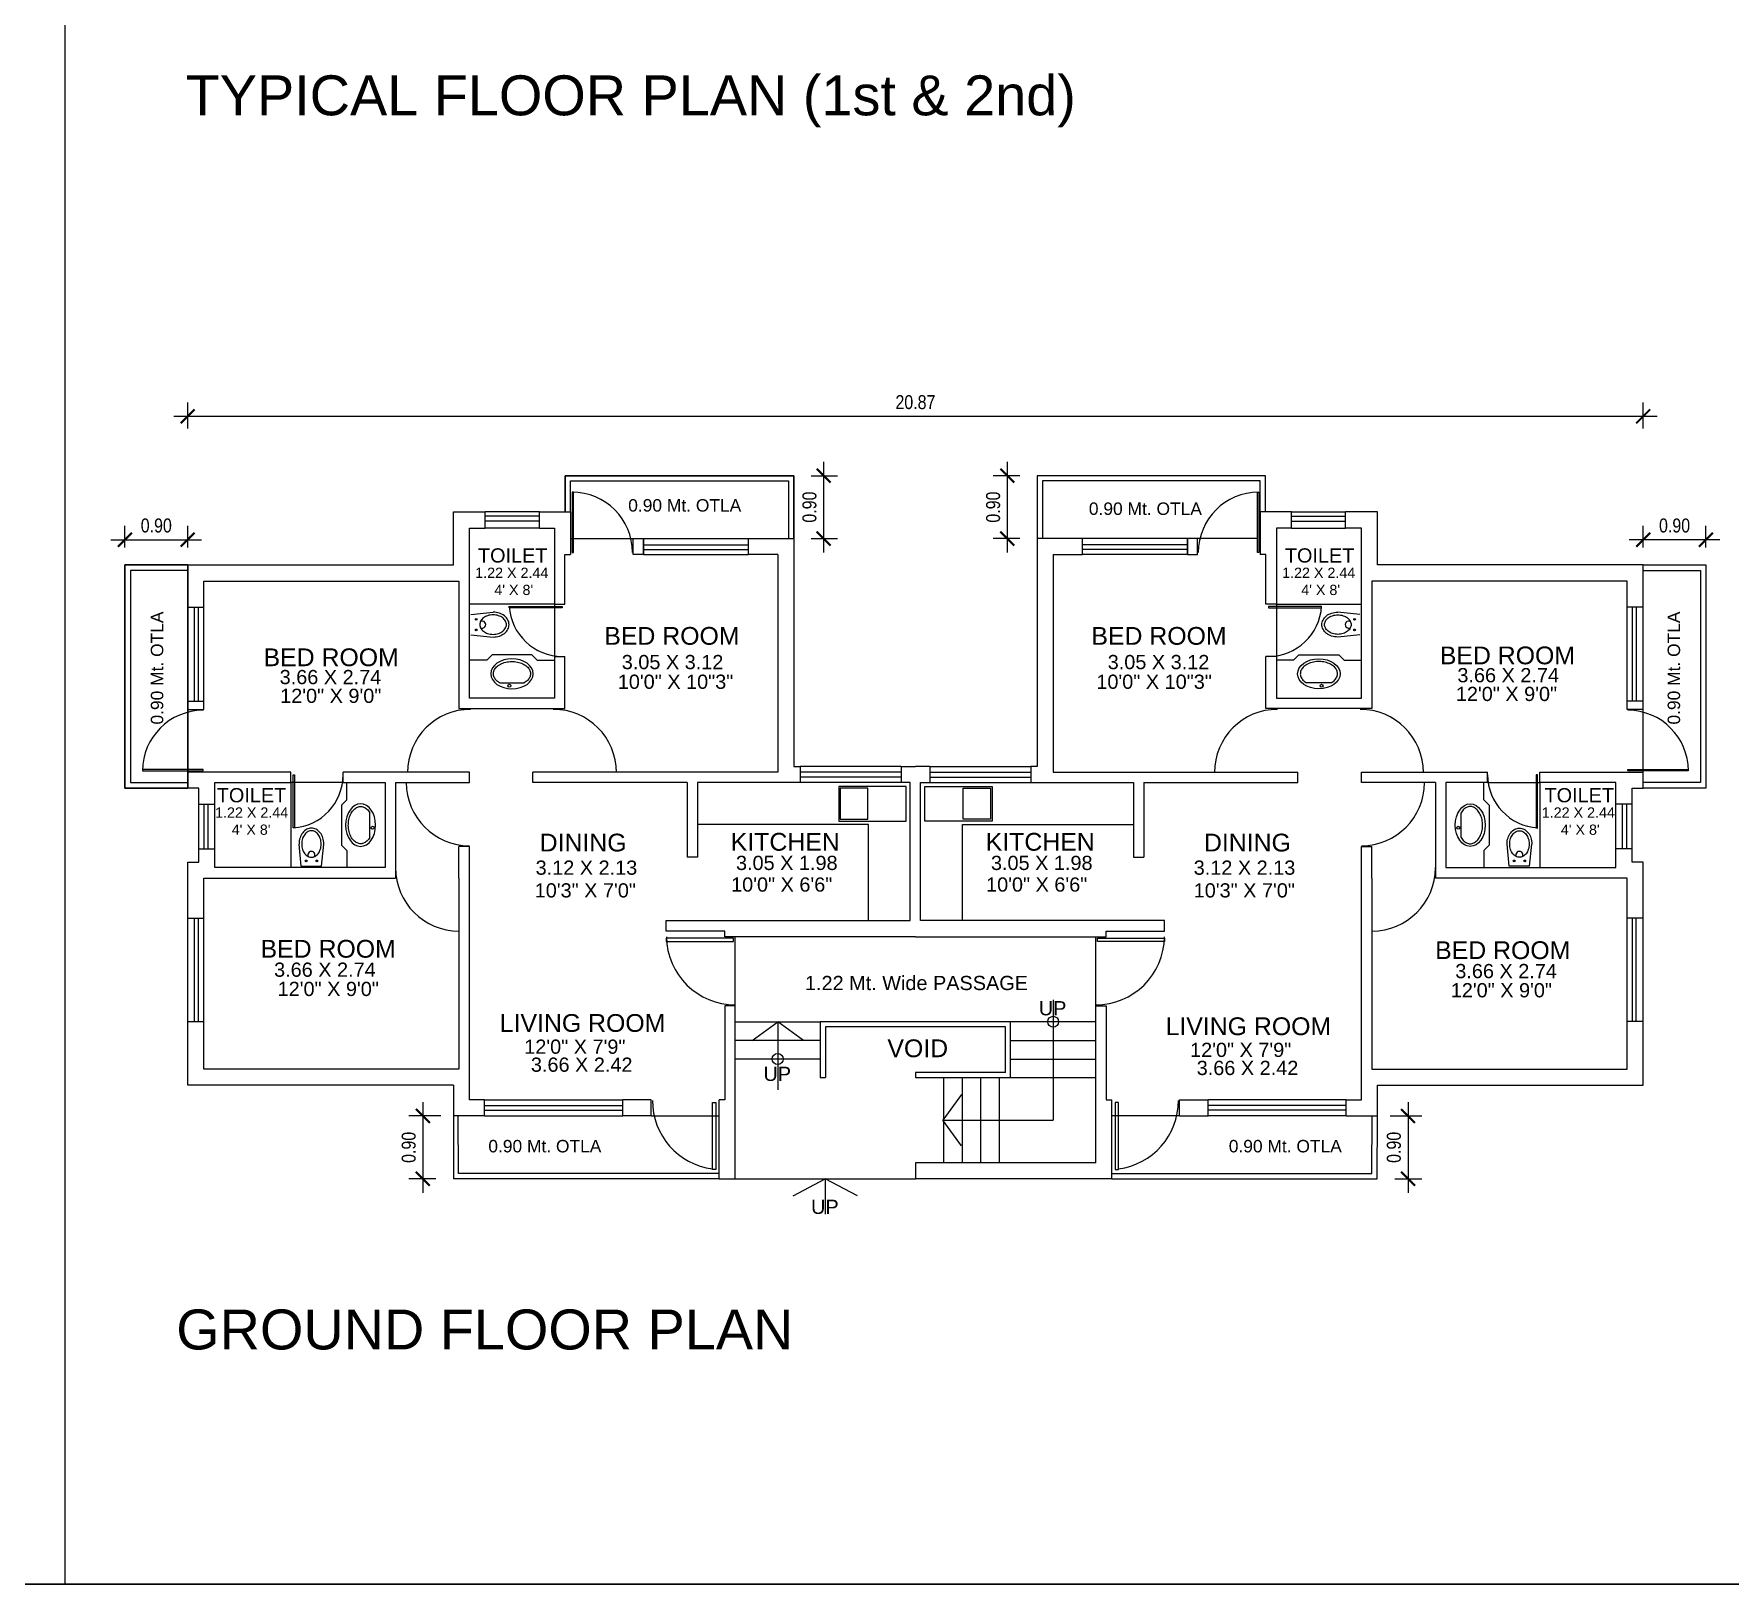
# Model space of a CAD drawing. Header units: metres. Extents: x -1441 to -394, y -133 to 518.
# Drawn here: x -1024.91 to -1000.59, y -54.58 to -32.35 of the extents above; entities that cross this region are included whole.
import ezdxf

# ---------------------------------------------------------------- set-up
doc = ezdxf.new("R2010")
doc.units = ezdxf.units.M
doc.header["$LTSCALE"] = 25.4
doc.header["$PDMODE"] = 3
doc.layers.get('0').update_dxf_attribs({"linetype": 'CONTINUOUS'})
doc.layers.get('DEFPOINTS').update_dxf_attribs({"linetype": 'CONTINUOUS'})
doc.layers.add('FUR', color=1, linetype='CONTINUOUS')
doc.styles.get("Standard").update_dxf_attribs({"font": 'ARIALN.TTF'})
doc.styles.add('STYLE3', font='arial.ttf')
doc.dimstyles.get("Standard").update_dxf_attribs({"dimscale": 0, "dimtxt": 0.2, "dimasz": 0.2, "dimexe": 0.2, "dimexo": 0.25, "dimgap": 0.1, "dimtad": 1, "dimtoh": 1, "dimzin": 0, "dimdsep": 46, "dimtxsty": 'Standard', "dimblk1": 'ARCHTICK', "dimblk2": 'ARCHTICK', "dimsah": 1, "dimcen": 0, "dimdle": 0.2, "dimclrd": 8, "dimclre": 8, "dimclrt": 3, "dimadec": 0, "dimazin": 0, "dimtfac": 1, "dimtmove": 0, "dimatfit": 3, "dimldrblk": 'ARCHTICK', "dimfxl": 25.4, "dimfrac": 1, "dimtolj": 1, "dimtzin": 0, "dimarcsym": 0})

# ---------------------------------------------------------------- blocks, each defined once
blk = doc.blocks.new('_ARCHTICK')
at = {"color": 0, "linetype": 'ByBlock', "const_width": 0.15}
blk.add_lwpolyline([(-0.5, -0.5), (0.5, 0.5)], dxfattribs=at)
blk = doc.blocks.new('*D149')
at = {"color": 8, "lineweight": -2, "transparency": 16777216}
for p, q in [((-1022.702, -38.008), (-1022.702, -37.634)), ((-1001.832, -38.008), (-1001.832, -37.634)), ((-1022.902, -37.834), (-1001.632, -37.834))]:
    blk.add_line(p, q, dxfattribs=at)
at = {"layer": 'DEFPOINTS', "color": 0, "transparency": 16777216}
for p in [(-1001.832, -37.834), (-1022.702, -38.258), (-1001.832, -38.258)]:
    blk.add_point(p, dxfattribs=at)
at = {"color": 8, "lineweight": -2, "transparency": 16777216, "xscale": 0.2, "yscale": 0.2, "zscale": 0.2, "rotation": 180}
blk.add_blockref('_ARCHTICK', (-1022.702, -37.834), dxfattribs=at)
at = {"color": 8, "lineweight": -2, "transparency": 16777216, "xscale": 0.2, "yscale": 0.2, "zscale": 0.2}
blk.add_blockref('_ARCHTICK', (-1001.832, -37.834), dxfattribs=at)
at = {"color": 5, "transparency": 16777216, "insert": (-1012.267, -37.632), "char_height": 0.2, "attachment_point": 5}
blk.add_mtext('\\A1;20.87', dxfattribs=at)
blk = doc.blocks.new('*D145')
at = {"color": 8, "lineweight": -2, "transparency": 16777216}
for p, q in [((-1019.33, -47.667), (-1019.33, -48.967)), ((-1019.073, -47.867), (-1019.53, -47.867)), ((-1019.142, -48.767), (-1019.53, -48.767))]:
    blk.add_line(p, q, dxfattribs=at)
at = {"layer": 'DEFPOINTS', "color": 0, "transparency": 16777216}
for p in [(-1018.823, -47.867), (-1019.33, -48.767), (-1018.892, -48.767)]:
    blk.add_point(p, dxfattribs=at)
at = {"color": 8, "lineweight": -2, "transparency": 16777216, "xscale": 0.2, "yscale": 0.2, "zscale": 0.2}
for p, rotation in [((-1019.33, -47.867), 90), ((-1019.33, -48.767), 270)]:
    blk.add_blockref('_ARCHTICK', p, dxfattribs=dict(at, rotation=rotation))
at = {"color": 146, "transparency": 16777216, "insert": (-1019.532, -48.317), "char_height": 0.2, "attachment_point": 5, "rotation": 90}
blk.add_mtext('\\A1;0.90', dxfattribs=at)
blk = doc.blocks.new('*D187')
at = {"color": 8, "lineweight": -2, "transparency": 16777216}
for p, q in [((-1023.802, -39.603), (-1022.502, -39.603)), ((-1023.602, -39.716), (-1023.602, -39.403)), ((-1022.702, -39.716), (-1022.702, -39.403))]:
    blk.add_line(p, q, dxfattribs=at)
at = {"layer": 'DEFPOINTS', "color": 0, "transparency": 16777216}
for p in [(-1022.702, -39.603), (-1023.602, -39.966), (-1022.702, -39.966)]:
    blk.add_point(p, dxfattribs=at)
at = {"color": 8, "lineweight": -2, "transparency": 16777216, "xscale": 0.2, "yscale": 0.2, "zscale": 0.2, "rotation": 180}
blk.add_blockref('_ARCHTICK', (-1023.602, -39.603), dxfattribs=at)
at = {"color": 8, "lineweight": -2, "transparency": 16777216, "xscale": 0.2, "yscale": 0.2, "zscale": 0.2}
blk.add_blockref('_ARCHTICK', (-1022.702, -39.603), dxfattribs=at)
at = {"color": 146, "transparency": 16777216, "insert": (-1023.152, -39.401), "char_height": 0.2, "attachment_point": 5}
blk.add_mtext('\\A1;0.90', dxfattribs=at)
blk = doc.blocks.new('*D188')
at = {"color": 8, "lineweight": -2, "transparency": 16777216}
for p, q in [((-1013.584, -38.486), (-1013.584, -39.786)), ((-1013.762, -38.686), (-1013.384, -38.686)), ((-1013.762, -39.586), (-1013.384, -39.586))]:
    blk.add_line(p, q, dxfattribs=at)
at = {"layer": 'DEFPOINTS', "color": 0, "transparency": 16777216}
for p in [(-1014.012, -38.686), (-1014.012, -39.586), (-1013.584, -39.586)]:
    blk.add_point(p, dxfattribs=at)
at = {"color": 8, "lineweight": -2, "transparency": 16777216, "xscale": 0.2, "yscale": 0.2, "zscale": 0.2}
for p, rotation in [((-1013.584, -38.686), 90), ((-1013.584, -39.586), 270)]:
    blk.add_blockref('_ARCHTICK', p, dxfattribs=dict(at, rotation=rotation))
at = {"color": 146, "transparency": 16777216, "insert": (-1013.786, -39.136), "char_height": 0.2, "attachment_point": 5, "rotation": 90}
blk.add_mtext('\\A1;0.90', dxfattribs=at)
blk = doc.blocks.new('*D146')
at = {"color": 8, "lineweight": -2, "transparency": 16777216}
for p, q in [((-1005.204, -47.667), (-1005.204, -48.967)), ((-1005.461, -47.867), (-1005.004, -47.867)), ((-1005.392, -48.767), (-1005.004, -48.767))]:
    blk.add_line(p, q, dxfattribs=at)
at = {"layer": 'DEFPOINTS', "color": 0, "transparency": 16777216}
for p in [(-1005.711, -47.867), (-1005.642, -48.767), (-1005.204, -48.767)]:
    blk.add_point(p, dxfattribs=at)
at = {"color": 8, "lineweight": -2, "transparency": 16777216, "xscale": 0.2, "yscale": 0.2, "zscale": 0.2}
for p, rotation in [((-1005.204, -47.867), 90), ((-1005.204, -48.767), 270)]:
    blk.add_blockref('_ARCHTICK', p, dxfattribs=dict(at, rotation=rotation))
at = {"color": 146, "transparency": 16777216, "insert": (-1005.406, -48.317), "char_height": 0.2, "attachment_point": 5, "rotation": 90}
blk.add_mtext('\\A1;0.90', dxfattribs=at)
blk = doc.blocks.new('*D147')
at = {"color": 8, "lineweight": -2, "transparency": 16777216}
for p, q in [((-1000.732, -39.603), (-1002.032, -39.603)), ((-1001.832, -39.716), (-1001.832, -39.403)), ((-1000.932, -39.716), (-1000.932, -39.403))]:
    blk.add_line(p, q, dxfattribs=at)
at = {"layer": 'DEFPOINTS', "color": 0, "transparency": 16777216}
for p in [(-1001.832, -39.603), (-1001.832, -39.966), (-1000.932, -39.966)]:
    blk.add_point(p, dxfattribs=at)
at = {"color": 8, "lineweight": -2, "transparency": 16777216, "xscale": 0.2, "yscale": 0.2, "zscale": 0.2, "rotation": 180}
blk.add_blockref('_ARCHTICK', (-1001.832, -39.603), dxfattribs=at)
at = {"color": 8, "lineweight": -2, "transparency": 16777216, "xscale": 0.2, "yscale": 0.2, "zscale": 0.2}
blk.add_blockref('_ARCHTICK', (-1000.932, -39.603), dxfattribs=at)
at = {"color": 146, "transparency": 16777216, "insert": (-1001.382, -39.401), "char_height": 0.2, "attachment_point": 5}
blk.add_mtext('\\A1;0.90', dxfattribs=at)
blk = doc.blocks.new('*D148')
at = {"color": 8, "lineweight": -2, "transparency": 16777216}
for p, q in [((-1010.95, -38.486), (-1010.95, -39.786)), ((-1010.772, -38.686), (-1011.15, -38.686)), ((-1010.772, -39.586), (-1011.15, -39.586))]:
    blk.add_line(p, q, dxfattribs=at)
at = {"layer": 'DEFPOINTS', "color": 0, "transparency": 16777216}
for p in [(-1010.522, -38.686), (-1010.95, -39.586), (-1010.522, -39.586)]:
    blk.add_point(p, dxfattribs=at)
at = {"color": 8, "lineweight": -2, "transparency": 16777216, "xscale": 0.2, "yscale": 0.2, "zscale": 0.2}
for p, rotation in [((-1010.95, -38.686), 90), ((-1010.95, -39.586), 270)]:
    blk.add_blockref('_ARCHTICK', p, dxfattribs=dict(at, rotation=rotation))
at = {"color": 146, "transparency": 16777216, "insert": (-1011.152, -39.136), "char_height": 0.2, "attachment_point": 5, "rotation": 90}
blk.add_mtext('\\A1;0.90', dxfattribs=at)

msp = doc.modelspace()

# ---------------------------------------------------------------- linework, layer by layer
msp.add_line((-1024.457, -54.579), (-1024.457, 3.291))
at = {"color": 7}
for p, q in [((-1018.892, -39.966), (-1018.892, -39.206)), ((-1018.892, -39.206), (-1018.434, -39.206)), ((-1018.434, -39.436), (-1018.434, -39.206)), ((-1017.658, -39.206), (-1017.212, -39.206)), ((-1017.658, -39.436), (-1017.658, -39.206)), ((-1017.212, -39.206), (-1017.212, -39.816)), ((-1006.876, -39.206), (-1007.322, -39.206)), ((-1007.322, -39.206), (-1007.322, -39.816)), ((-1006.876, -39.436), (-1006.876, -39.206)), ((-1005.642, -39.206), (-1006.1, -39.206)), ((-1006.1, -39.436), (-1006.1, -39.206)), ((-1005.642, -39.966), (-1005.642, -39.206)), ((-1014.662, -39.586), (-1014.012, -39.586)), ((-1014.662, -39.816), (-1014.662, -39.586)), ((-1014.012, -39.586), (-1014.012, -42.856)), ((-1010.522, -39.586), (-1010.522, -42.856)), ((-1009.872, -39.586), (-1010.522, -39.586)), ((-1009.872, -39.816), (-1009.872, -39.586)), ((-1017.292, -39.816), (-1017.212, -39.816)), ((-1014.242, -39.816), (-1014.662, -39.816)), ((-1010.292, -39.816), (-1009.872, -39.816)), ((-1007.242, -39.816), (-1007.322, -39.816)), ((-1022.702, -40.572), (-1022.702, -39.966)), ((-1022.702, -39.966), (-1018.892, -39.966)), ((-1001.832, -39.966), (-1005.642, -39.966)), ((-1001.832, -40.572), (-1001.832, -39.966)), ((-1022.702, -40.572), (-1022.472, -40.572)), ((-1017.442, -40.526), (-1017.292, -40.526)), ((-1007.092, -40.526), (-1007.242, -40.526)), ((-1001.832, -40.572), (-1002.062, -40.572)), ((-1017.442, -41.276), (-1017.292, -41.276)), ((-1007.092, -41.276), (-1007.242, -41.276)), ((-1018.228, -41.658), (-1017.875, -41.658)), ((-1006.305, -41.658), (-1006.658, -41.658)), ((-1022.702, -43.166), (-1022.702, -41.919)), ((-1022.702, -41.919), (-1022.472, -41.919)), ((-1022.702, -42.036), (-1022.472, -42.036)), ((-1022.472, -42.036), (-1022.472, -41.919)), ((-1001.832, -41.919), (-1002.062, -41.919)), ((-1002.062, -42.036), (-1002.062, -41.919)), ((-1001.832, -42.036), (-1002.062, -42.036)), ((-1001.832, -43.166), (-1001.832, -41.919)), ((-1021.222, -43.086), (-1021.222, -42.936)), ((-1020.472, -43.086), (-1020.472, -42.936)), ((-1017.752, -43.086), (-1017.752, -42.936)), ((-1014.012, -42.856), (-1013.92, -42.856)), ((-1013.92, -42.856), (-1013.92, -43.086)), ((-1012.472, -42.856), (-1012.267, -42.856)), ((-1012.472, -42.856), (-1012.472, -43.086)), ((-1012.061, -42.856), (-1012.267, -42.856)), ((-1012.061, -42.856), (-1012.061, -43.086)), ((-1010.522, -42.856), (-1010.614, -42.856)), ((-1010.614, -42.856), (-1010.614, -43.086)), ((-1006.782, -43.086), (-1006.782, -42.936)), ((-1004.062, -43.086), (-1004.062, -42.936)), ((-1003.312, -43.086), (-1003.312, -42.936)), ((-1022.542, -43.166), (-1022.702, -43.166)), ((-1022.542, -43.395), (-1022.542, -43.166)), ((-1019.722, -43.086), (-1019.722, -44.456)), ((-1015.542, -43.086), (-1017.752, -43.086)), ((-1015.542, -43.086), (-1015.542, -44.156)), ((-1008.992, -43.086), (-1006.782, -43.086)), ((-1008.992, -43.086), (-1008.992, -44.156)), ((-1004.812, -43.086), (-1004.812, -44.456)), ((-1001.992, -43.395), (-1001.992, -43.166)), ((-1001.992, -43.166), (-1001.832, -43.166)), ((-1020.091, -43.873), (-1020.091, -43.52)), ((-1004.443, -43.873), (-1004.443, -43.52)), ((-1018.662, -44.004), (-1018.812, -44.004)), ((-1018.812, -44.456), (-1018.812, -44.004)), ((-1018.662, -47.637), (-1018.662, -44.004)), ((-1005.872, -47.637), (-1005.872, -44.004)), ((-1005.872, -44.004), (-1005.722, -44.004)), ((-1005.722, -44.456), (-1005.722, -44.004)), ((-1022.702, -45.032), (-1022.702, -44.226)), ((-1022.702, -44.226), (-1022.542, -44.226)), ((-1022.542, -44.226), (-1022.542, -44.038)), ((-1022.542, -44.038), (-1022.312, -44.038)), ((-1015.392, -44.156), (-1015.542, -44.156)), ((-1009.142, -44.156), (-1008.992, -44.156)), ((-1001.992, -44.038), (-1002.222, -44.038)), ((-1001.992, -44.226), (-1001.992, -44.038)), ((-1001.832, -44.226), (-1001.992, -44.226)), ((-1001.832, -45.032), (-1001.832, -44.226)), ((-1022.702, -45.032), (-1022.472, -45.032)), ((-1015.002, -45.296), (-1015.002, -45.216)), ((-1009.532, -45.296), (-1009.532, -45.216)), ((-1001.832, -45.032), (-1002.062, -45.032)), ((-1012.267, -45.296), (-1015.002, -45.296)), ((-1012.267, -45.296), (-1009.532, -45.296)), ((-1015.002, -46.286), (-1015.002, -47.637)), ((-1014.852, -46.286), (-1015.002, -46.286)), ((-1014.852, -48.767), (-1014.852, -46.286)), ((-1009.682, -46.286), (-1009.532, -46.286)), ((-1009.682, -48.537), (-1009.682, -46.286)), ((-1009.532, -46.286), (-1009.532, -47.637)), ((-1022.702, -47.426), (-1022.702, -46.511)), ((-1022.702, -46.511), (-1022.472, -46.511)), ((-1001.832, -46.511), (-1002.062, -46.511)), ((-1001.832, -47.426), (-1001.832, -46.511)), ((-1010.977, -47.242), (-1012.267, -47.242)), ((-1018.892, -47.426), (-1022.702, -47.426)), ((-1018.892, -47.426), (-1018.892, -47.867)), ((-1018.445, -47.637), (-1018.662, -47.637)), ((-1018.445, -47.867), (-1018.445, -47.637)), ((-1016.054, -47.637), (-1016.463, -47.637)), ((-1016.463, -47.867), (-1016.463, -47.637)), ((-1016.054, -47.867), (-1016.054, -47.637)), ((-1015.082, -48.767), (-1015.082, -47.637)), ((-1015.002, -47.637), (-1015.082, -47.637)), ((-1009.532, -47.637), (-1009.452, -47.637)), ((-1009.452, -48.767), (-1009.452, -47.637)), ((-1008.479, -47.867), (-1008.479, -47.637)), ((-1008.479, -47.637), (-1008.071, -47.637)), ((-1008.071, -47.867), (-1008.071, -47.637)), ((-1006.089, -47.637), (-1005.872, -47.637)), ((-1006.089, -47.867), (-1006.089, -47.637)), ((-1005.642, -47.426), (-1001.832, -47.426)), ((-1018.445, -47.867), (-1018.892, -47.867)), ((-1016.054, -47.867), (-1016.463, -47.867)), ((-1009.452, -48.767), (-1009.452, -47.867)), ((-1008.479, -47.867), (-1008.071, -47.867)), ((-1009.682, -48.537), (-1012.267, -48.537)), ((-1012.267, -48.537), (-1012.267, -48.767)), ((-1015.082, -48.767), (-1014.852, -48.767)), ((-1009.452, -48.767), (-1012.267, -48.767))]:
    msp.add_line(p, q, dxfattribs=at)
at = {"color": 8}
for p, q in [((-1017.658, -39.206), (-1018.434, -39.206)), ((-1006.876, -39.206), (-1006.1, -39.206)), ((-1017.658, -39.436), (-1018.434, -39.436)), ((-1017.212, -39.586), (-1016.312, -39.586)), ((-1016.166, -39.816), (-1016.166, -39.586)), ((-1008.368, -39.816), (-1008.368, -39.586)), ((-1007.364, -39.586), (-1008.222, -39.586)), ((-1007.322, -39.586), (-1007.343, -39.586)), ((-1006.876, -39.436), (-1006.1, -39.436)), ((-1022.702, -41.919), (-1022.702, -40.572)), ((-1022.472, -41.919), (-1022.472, -40.572)), ((-1017.442, -40.526), (-1018.662, -40.526)), ((-1017.442, -40.526), (-1017.442, -41.276)), ((-1007.092, -40.526), (-1007.092, -41.276)), ((-1007.092, -40.526), (-1005.872, -40.526)), ((-1002.062, -41.919), (-1002.062, -40.572)), ((-1001.832, -41.919), (-1001.832, -40.572)), ((-1018.414, -41.33), (-1018.662, -41.33)), ((-1018.414, -41.33), (-1018.338, -41.254)), ((-1017.766, -41.254), (-1018.338, -41.254)), ((-1017.69, -41.33), (-1017.766, -41.254)), ((-1017.69, -41.33), (-1017.442, -41.33)), ((-1006.844, -41.33), (-1007.092, -41.33)), ((-1006.844, -41.33), (-1006.768, -41.254)), ((-1006.768, -41.254), (-1006.196, -41.254)), ((-1006.12, -41.33), (-1006.196, -41.254)), ((-1006.12, -41.33), (-1005.872, -41.33)), ((-1012.472, -42.856), (-1013.92, -42.856)), ((-1012.061, -42.856), (-1010.614, -42.856)), ((-1020.472, -43.086), (-1021.222, -43.086)), ((-1021.222, -43.086), (-1021.222, -44.306)), ((-1020.418, -43.334), (-1020.418, -43.086)), ((-1012.472, -43.086), (-1013.92, -43.086)), ((-1012.061, -43.086), (-1010.614, -43.086)), ((-1004.115, -43.334), (-1004.115, -43.086)), ((-1004.062, -43.086), (-1003.312, -43.086)), ((-1003.312, -43.086), (-1003.312, -44.306)), ((-1022.542, -44.038), (-1022.542, -43.395)), ((-1022.312, -44.038), (-1022.312, -43.395)), ((-1020.418, -43.334), (-1020.495, -43.41)), ((-1020.495, -43.41), (-1020.495, -43.982)), ((-1004.115, -43.334), (-1004.039, -43.41)), ((-1004.039, -43.41), (-1004.039, -43.982)), ((-1002.222, -44.038), (-1002.222, -43.395)), ((-1001.992, -44.038), (-1001.992, -43.395)), ((-1020.418, -44.059), (-1020.495, -43.982)), ((-1004.115, -44.059), (-1004.039, -43.982)), ((-1020.418, -44.059), (-1020.418, -44.306)), ((-1004.115, -44.059), (-1004.115, -44.306)), ((-1022.702, -46.511), (-1022.702, -45.032)), ((-1022.472, -46.511), (-1022.472, -45.032)), ((-1002.062, -46.511), (-1002.062, -45.032)), ((-1001.832, -46.511), (-1001.832, -45.032)), ((-1014.852, -46.286), (-1014.852, -45.296)), ((-1009.682, -46.286), (-1009.682, -45.296)), ((-1014.852, -46.516), (-1013.632, -46.516)), ((-1009.682, -46.516), (-1010.902, -46.516)), ((-1009.682, -46.516), (-1010.902, -46.516)), ((-1013.632, -46.783), (-1014.852, -46.783)), ((-1010.902, -46.783), (-1009.682, -46.783)), ((-1013.632, -47.05), (-1014.852, -47.05)), ((-1010.902, -47.05), (-1009.682, -47.05)), ((-1011.866, -47.317), (-1011.866, -48.537)), ((-1011.599, -47.317), (-1011.599, -48.537)), ((-1011.332, -47.317), (-1011.332, -48.537)), ((-1011.065, -47.317), (-1011.065, -48.537)), ((-1010.902, -47.317), (-1009.682, -47.317)), ((-1018.445, -47.637), (-1016.463, -47.637)), ((-1006.089, -47.637), (-1008.071, -47.637)), ((-1018.892, -47.867), (-1018.892, -48.767)), ((-1018.445, -47.867), (-1016.463, -47.867)), ((-1016.054, -47.867), (-1015.082, -47.867)), ((-1008.479, -47.867), (-1009.452, -47.867)), ((-1006.089, -47.867), (-1008.071, -47.867)), ((-1015.082, -48.767), (-1018.892, -48.767)), ((-1014.852, -48.767), (-1012.267, -48.767)), ((-1009.168, -48.767), (-1005.648, -48.767))]:
    msp.add_line(p, q, dxfattribs=at)
at = {"color": 5}
for p, q in [((-1017.658, -39.266), (-1018.434, -39.266)), ((-1017.658, -39.337), (-1018.434, -39.337)), ((-1006.876, -39.266), (-1006.1, -39.266)), ((-1006.876, -39.337), (-1006.1, -39.337)), ((-1022.604, -41.919), (-1022.604, -40.572)), ((-1022.548, -41.919), (-1022.548, -40.572)), ((-1001.986, -41.919), (-1001.986, -40.572)), ((-1001.929, -41.919), (-1001.929, -40.572)), ((-1012.472, -42.938), (-1013.92, -42.938)), ((-1012.472, -43.007), (-1013.92, -43.007)), ((-1012.061, -42.938), (-1010.614, -42.938)), ((-1012.061, -43.007), (-1010.614, -43.007)), ((-1022.467, -44.038), (-1022.467, -43.395)), ((-1022.406, -44.038), (-1022.406, -43.395)), ((-1002.127, -44.038), (-1002.127, -43.395)), ((-1002.067, -44.038), (-1002.067, -43.395)), ((-1022.602, -46.511), (-1022.602, -45.032)), ((-1022.548, -46.511), (-1022.548, -45.032)), ((-1001.985, -46.511), (-1001.985, -45.032)), ((-1001.932, -46.511), (-1001.932, -45.032)), ((-1018.445, -47.716), (-1016.463, -47.716)), ((-1018.445, -47.783), (-1016.463, -47.783)), ((-1006.089, -47.716), (-1008.071, -47.716)), ((-1006.089, -47.783), (-1008.071, -47.783))]:
    msp.add_line(p, q, dxfattribs=at)
at = {"color": 1}
for p, q in [((-1010.292, -46.202), (-1010.292, -47.927)), ((-1014.61, -46.784), (-1014.242, -46.516)), ((-1014.242, -46.516), (-1014.242, -47.492)), ((-1013.874, -46.784), (-1014.242, -46.516)), ((-1011.605, -47.56), (-1011.873, -47.927)), ((-1011.873, -47.927), (-1010.292, -47.927)), ((-1011.605, -48.295), (-1011.873, -47.927)), ((-1014.021, -49.014), (-1013.559, -48.767)), ((-1013.559, -48.767), (-1013.559, -49.275)), ((-1013.098, -49.014), (-1013.559, -48.767))]:
    msp.add_line(p, q, dxfattribs=at)
at = {"lineweight": 30}
msp.add_lwpolyline([(-970.228, 3.291), (-970.228, -54.579), (-1053.411, -54.579), (-1053.411, 3.291)], close=True, dxfattribs=at)
at = {"color": 8}
for points in [[(-1017.287, -39.206), (-1017.287, -38.686), (-1014.012, -38.686), (-1014.012, -39.586)], [(-1017.212, -39.206), (-1017.212, -38.761), (-1014.087, -38.761), (-1014.087, -39.586)], [(-1007.247, -39.206), (-1007.247, -38.686), (-1010.522, -38.686), (-1010.522, -39.586)], [(-1007.322, -39.206), (-1007.322, -38.761), (-1010.447, -38.761), (-1010.447, -39.586)], [(-1016.166, -39.586), (-1014.662, -39.586)], [(-1008.368, -39.586), (-1009.872, -39.586)], [(-1016.166, -39.816), (-1014.662, -39.816)], [(-1008.368, -39.816), (-1009.872, -39.816)], [(-1022.702, -39.966), (-1023.602, -39.966), (-1023.602, -43.166), (-1022.702, -43.166)], [(-1022.702, -40.046), (-1023.522, -40.046), (-1023.522, -43.086), (-1022.702, -43.086)], [(-1001.832, -39.966), (-1000.932, -39.966), (-1000.932, -43.166), (-1001.832, -43.166)], [(-1001.832, -40.046), (-1001.012, -40.046), (-1001.012, -43.086), (-1001.832, -43.086)], [(-1012.942, -45.066), (-1012.942, -43.686), (-1015.392, -43.686)], [(-1011.592, -45.066), (-1011.592, -43.686), (-1009.142, -43.686)], [(-1015.088, -48.692), (-1018.817, -48.692), (-1018.823, -47.867)], [(-1009.452, -48.767), (-1005.648, -48.767), (-1005.642, -47.867)], [(-1009.452, -48.692), (-1005.722, -48.692), (-1005.717, -47.867)]]:
    msp.add_lwpolyline(points, dxfattribs=at)
for points in [[(-1017.287, -38.686), (-1017.287, -39.206), (-1017.212, -39.206), (-1017.212, -39.586), (-1014.012, -39.586), (-1014.012, -38.686)], [(-1023.602, -39.966), (-1022.702, -39.966), (-1022.702, -43.166), (-1023.602, -43.166)], [(-1012.402, -43.141), (-1013.367, -43.141), (-1013.367, -43.64), (-1012.402, -43.64)], [(-1012.95, -43.167), (-1013.344, -43.167), (-1013.344, -43.612), (-1012.95, -43.612)], [(-1012.132, -43.141), (-1011.166, -43.141), (-1011.166, -43.64), (-1012.132, -43.64)], [(-1011.584, -43.167), (-1011.19, -43.167), (-1011.19, -43.612), (-1011.584, -43.612)], [(-1014.876, -45.318), (-1015.839, -45.318), (-1015.839, -45.366), (-1014.876, -45.366)], [(-1009.658, -45.318), (-1008.695, -45.318), (-1008.695, -45.366), (-1009.658, -45.366)]]:
    msp.add_lwpolyline(points, close=True, dxfattribs=at)
at = {"color": 7}
for points in [[(-1017.191, -39.789), (-1017.17, -39.789), (-1017.17, -38.921), (-1017.191, -38.921)], [(-1007.343, -39.789), (-1007.364, -39.789), (-1007.364, -38.921), (-1007.343, -38.921)], [(-1016.312, -39.586), (-1016.166, -39.586), (-1016.166, -39.816), (-1016.312, -39.816)], [(-1008.222, -39.586), (-1008.368, -39.586), (-1008.368, -39.816), (-1008.222, -39.816)], [(-1017.33, -40.559), (-1017.33, -40.58), (-1018.09, -40.58), (-1018.09, -40.559)], [(-1007.204, -40.559), (-1007.204, -40.58), (-1006.443, -40.58), (-1006.443, -40.559)], [(-1022.481, -42.918), (-1022.481, -42.897), (-1023.349, -42.897), (-1023.349, -42.918)], [(-1021.189, -42.974), (-1021.168, -42.974), (-1021.168, -43.735), (-1021.189, -43.735)], [(-1003.345, -42.974), (-1003.365, -42.974), (-1003.365, -43.735), (-1003.345, -43.735)], [(-1002.052, -42.918), (-1002.052, -42.897), (-1001.185, -42.897), (-1001.185, -42.918)], [(-1015.128, -47.672), (-1015.128, -48.635), (-1015.177, -48.635), (-1015.177, -47.672)], [(-1009.405, -47.672), (-1009.405, -48.635), (-1009.357, -48.635), (-1009.357, -47.672)]]:
    msp.add_lwpolyline(points, close=True, dxfattribs=at)
for points in [[(-1017.442, -41.276), (-1017.442, -41.876), (-1018.662, -41.876), (-1018.662, -39.436), (-1018.434, -39.436)], [(-1017.658, -39.436), (-1017.442, -39.436), (-1017.442, -40.526)], [(-1007.092, -41.276), (-1007.092, -41.876), (-1005.872, -41.876), (-1005.872, -39.436), (-1006.1, -39.436)], [(-1006.876, -39.436), (-1007.092, -39.436), (-1007.092, -40.526)], [(-1014.242, -39.816), (-1014.242, -42.936), (-1017.752, -42.936)], [(-1017.292, -40.526), (-1017.292, -39.816)], [(-1010.292, -39.816), (-1010.292, -42.936), (-1006.782, -42.936)], [(-1007.242, -40.526), (-1007.242, -39.816)], [(-1022.472, -40.572), (-1022.472, -40.196), (-1018.812, -40.196), (-1018.812, -42.026), (-1017.292, -42.026)], [(-1002.062, -40.882), (-1002.062, -40.196), (-1005.722, -40.196), (-1005.722, -42.026), (-1007.242, -42.026)], [(-1017.292, -42.026), (-1017.292, -41.276)], [(-1007.242, -42.026), (-1007.242, -41.276)], [(-1021.222, -42.936), (-1022.702, -42.936)], [(-1019.722, -43.086), (-1018.662, -43.086), (-1018.662, -42.936), (-1020.472, -42.936)], [(-1004.812, -43.086), (-1005.872, -43.086), (-1005.872, -42.936), (-1004.062, -42.936)], [(-1003.312, -42.936), (-1001.832, -42.936)], [(-1022.542, -43.395), (-1022.312, -43.395), (-1022.312, -43.086), (-1021.222, -43.086)], [(-1020.472, -43.086), (-1019.872, -43.086), (-1019.872, -44.306), (-1022.312, -44.306), (-1022.312, -44.038)], [(-1015.002, -45.216), (-1015.839, -45.216), (-1015.839, -45.066), (-1012.342, -45.066), (-1012.342, -43.086), (-1012.472, -43.086)], [(-1013.92, -43.086), (-1015.392, -43.086), (-1015.392, -44.156)], [(-1009.532, -45.216), (-1008.695, -45.216), (-1008.695, -45.066), (-1012.192, -45.066), (-1012.192, -43.086), (-1012.061, -43.086)], [(-1010.614, -43.086), (-1009.142, -43.086), (-1009.142, -44.156)], [(-1004.062, -43.086), (-1004.662, -43.086), (-1004.662, -44.306), (-1002.222, -44.306), (-1002.222, -44.038)], [(-1001.992, -43.395), (-1002.222, -43.395), (-1002.222, -43.086), (-1003.312, -43.086)], [(-1018.812, -44.456), (-1018.812, -47.196), (-1022.472, -47.196), (-1022.472, -46.511)], [(-1022.472, -45.032), (-1022.472, -44.456), (-1019.722, -44.456)], [(-1005.722, -44.456), (-1005.722, -47.196), (-1002.062, -47.196), (-1002.062, -46.511)], [(-1002.062, -45.032), (-1002.062, -44.456), (-1004.812, -44.456)], [(-1012.267, -47.242), (-1012.267, -47.317), (-1010.902, -47.317), (-1010.902, -46.516), (-1013.632, -46.516), (-1013.632, -47.317), (-1013.557, -47.317)], [(-1010.977, -47.242), (-1010.977, -46.591), (-1013.557, -46.591), (-1013.557, -47.317)], [(-1006.089, -47.867), (-1005.642, -47.867), (-1005.642, -47.426)]]:
    msp.add_lwpolyline(points, dxfattribs=at)
at = {"color": 5}
for points in [[(-1016.166, -39.675), (-1014.662, -39.675)], [(-1016.166, -39.744), (-1014.662, -39.744)], [(-1008.368, -39.675), (-1009.872, -39.675)], [(-1008.368, -39.744), (-1009.872, -39.744)]]:
    msp.add_lwpolyline(points, dxfattribs=at)
at = {"color": 7}
for centre in [(-1018.09, -41.698), (-1006.444, -41.698), (-1020.05, -43.734), (-1004.484, -43.734)]:
    msp.add_circle(centre, 0.0217, dxfattribs=at)
at = {"color": 1}
for centre in [(-1010.292, -46.516), (-1014.242, -47.05)]:
    msp.add_circle(centre, 0.0788, dxfattribs=at)
at = {"color": 8}
for centre, radius, start, end in [((-1017.191, -39.789), 0.868, 0, 90), ((-1007.343, -39.789), 0.868, 90, 180), ((-1017.33, -40.514), 0.762, 183.3602, 270), ((-1007.204, -40.514), 0.762, 270, 356.6398), ((-1022.481, -42.918), 0.868, 90, 180), ((-1018.645, -42.941), 0.905, 90, 180), ((-1017.459, -42.941), 0.905, 0, 90), ((-1007.075, -42.941), 0.905, 90, 180), ((-1005.889, -42.941), 0.905, 0, 90), ((-1002.052, -42.918), 0.868, 0, 90), ((-1021.234, -42.974), 0.762, 273.3602, 0), ((-1003.3, -42.974), 0.762, 180, 266.6398), ((-1018.662, -43.086), 0.905, 180, 270), ((-1005.872, -43.086), 0.905, 270, 0), ((-1018.812, -44.306), 0.91, 180, 270), ((-1005.722, -44.306), 0.91, 270, 0), ((-1014.849, -45.285), 0.989, 180.7983, 270), ((-1009.684, -45.285), 0.989, 270, 359.2017), ((-1015.049, -47.646), 0.989, 180, 262.5997), ((-1009.485, -47.646), 0.989, 277.4003, 0)]:
    msp.add_arc(centre, radius, start, end, dxfattribs=at)
at = {"color": 7, "extrusion": (0, 0, -1)}
for centre, major_axis in [((-1018.052, -41.526), (-0.305, 0)), ((-1020.222, -43.696), (0, -0.305))]:
    msp.add_ellipse(centre, major_axis=major_axis, ratio=0.7038, dxfattribs=at)
at = {"color": 7}
for centre, major_axis in [((-1006.482, -41.526), (0.305, 0)), ((-1004.311, -43.696), (0, -0.305))]:
    msp.add_ellipse(centre, major_axis=major_axis, ratio=0.7038, dxfattribs=at)
for points in [[(-1018.228, -41.658), (-1018.239, -41.651), (-1018.249, -41.644), (-1018.276, -41.622), (-1018.29, -41.606), (-1018.31, -41.574), (-1018.315, -41.557), (-1018.318, -41.536), (-1018.319, -41.531), (-1018.319, -41.526), (-1018.319, -41.509), (-1018.315, -41.493), (-1018.3, -41.46), (-1018.289, -41.444), (-1018.258, -41.413), (-1018.239, -41.4), (-1018.194, -41.376), (-1018.169, -41.367), (-1018.115, -41.354), (-1018.087, -41.35), (-1018.03, -41.349), (-1018.001, -41.352), (-1017.946, -41.363), (-1017.92, -41.372), (-1017.874, -41.394), (-1017.854, -41.407), (-1017.821, -41.437), (-1017.808, -41.453), (-1017.791, -41.485), (-1017.786, -41.502), (-1017.784, -41.535), (-1017.787, -41.552), (-1017.799, -41.585), (-1017.81, -41.601), (-1017.838, -41.631), (-1017.855, -41.645), (-1017.875, -41.658)], [(-1006.305, -41.658), (-1006.294, -41.651), (-1006.284, -41.644), (-1006.258, -41.622), (-1006.244, -41.606), (-1006.224, -41.574), (-1006.218, -41.557), (-1006.215, -41.536), (-1006.215, -41.531), (-1006.215, -41.526), (-1006.215, -41.509), (-1006.219, -41.493), (-1006.234, -41.46), (-1006.245, -41.444), (-1006.276, -41.413), (-1006.295, -41.4), (-1006.339, -41.376), (-1006.364, -41.367), (-1006.418, -41.354), (-1006.447, -41.35), (-1006.504, -41.349), (-1006.533, -41.352), (-1006.588, -41.363), (-1006.613, -41.372), (-1006.66, -41.394), (-1006.68, -41.407), (-1006.713, -41.437), (-1006.725, -41.453), (-1006.742, -41.485), (-1006.747, -41.502), (-1006.749, -41.535), (-1006.747, -41.552), (-1006.734, -41.585), (-1006.724, -41.601), (-1006.696, -41.631), (-1006.679, -41.645), (-1006.658, -41.658)], [(-1020.091, -43.873), (-1020.097, -43.884), (-1020.104, -43.894), (-1020.126, -43.921), (-1020.142, -43.935), (-1020.174, -43.954), (-1020.191, -43.96), (-1020.212, -43.963), (-1020.217, -43.963), (-1020.222, -43.963), (-1020.239, -43.963), (-1020.255, -43.96), (-1020.288, -43.945), (-1020.305, -43.933), (-1020.335, -43.903), (-1020.349, -43.883), (-1020.372, -43.839), (-1020.382, -43.814), (-1020.395, -43.76), (-1020.398, -43.732), (-1020.399, -43.674), (-1020.396, -43.645), (-1020.385, -43.591), (-1020.376, -43.565), (-1020.354, -43.519), (-1020.341, -43.498), (-1020.312, -43.466), (-1020.296, -43.453), (-1020.263, -43.436), (-1020.246, -43.431), (-1020.213, -43.429), (-1020.197, -43.431), (-1020.164, -43.444), (-1020.147, -43.454), (-1020.117, -43.482), (-1020.103, -43.5), (-1020.091, -43.52)], [(-1004.443, -43.873), (-1004.436, -43.884), (-1004.429, -43.894), (-1004.408, -43.921), (-1004.392, -43.935), (-1004.359, -43.954), (-1004.343, -43.96), (-1004.321, -43.963), (-1004.316, -43.963), (-1004.311, -43.963), (-1004.295, -43.963), (-1004.278, -43.96), (-1004.245, -43.945), (-1004.229, -43.933), (-1004.199, -43.903), (-1004.185, -43.883), (-1004.162, -43.839), (-1004.152, -43.814), (-1004.139, -43.76), (-1004.135, -43.732), (-1004.135, -43.674), (-1004.137, -43.645), (-1004.149, -43.591), (-1004.157, -43.565), (-1004.179, -43.519), (-1004.193, -43.498), (-1004.222, -43.466), (-1004.238, -43.453), (-1004.271, -43.436), (-1004.287, -43.431), (-1004.32, -43.429), (-1004.337, -43.431), (-1004.37, -43.444), (-1004.386, -43.454), (-1004.417, -43.482), (-1004.431, -43.5), (-1004.443, -43.52)]]:
    msp.add_open_spline(points, degree=3, knots=[5.409552, 5.409552, 5.409552, 5.409552, 5.571743, 5.571743, 5.881284, 5.881284, 6.190826, 6.190826, 6.283185, 6.283185, 6.283185, 6.592727, 6.592727, 6.902268, 6.902268, 7.211809, 7.211809, 7.52135, 7.52135, 7.830892, 7.830892, 8.140433, 8.140433, 8.449974, 8.449974, 8.759516, 8.759516, 9.069057, 9.069057, 9.378598, 9.378598, 9.688139, 9.688139, 9.997681, 9.997681, 10.298369, 10.298369, 10.298369, 10.298369], dxfattribs=at)
at = {"layer": 'FUR', "color": 7}
for p, q in [((-1018.64, -40.675), (-1018.323, -40.643)), ((-1005.893, -40.675), (-1006.211, -40.643)), ((-1018.64, -40.967), (-1018.323, -40.999)), ((-1005.893, -40.967), (-1006.211, -40.999)), ((-1021.073, -44.285), (-1021.105, -43.967)), ((-1020.781, -44.285), (-1020.75, -43.967)), ((-1003.752, -44.285), (-1003.784, -43.967)), ((-1003.46, -44.285), (-1003.428, -43.967)), ((-1021.073, -44.285), (-1020.781, -44.285)), ((-1003.46, -44.285), (-1003.752, -44.285))]:
    msp.add_line(p, q, dxfattribs=at)
for points in [[(-1018.132, -40.821, 0.122953), (-1018.144, -40.773, 0.105488), (-1018.185, -40.725, 0.087567), (-1018.245, -40.693, 0.078075), (-1018.323, -40.681, 0.078075), (-1018.401, -40.693, 0.087567), (-1018.461, -40.725, 0.105488), (-1018.501, -40.773, 0.122953), (-1018.513, -40.821, 0.122953), (-1018.501, -40.869, 0.105488), (-1018.461, -40.916, 0.087567), (-1018.401, -40.948, 0.078075), (-1018.323, -40.961, 0.078075), (-1018.245, -40.948, 0.087567), (-1018.185, -40.916, 0.105488), (-1018.144, -40.869, 0.122953)], [(-1006.401, -40.821, -0.122953), (-1006.389, -40.773, -0.105488), (-1006.349, -40.725, -0.087567), (-1006.289, -40.693, -0.078075), (-1006.211, -40.681, -0.078075), (-1006.133, -40.693, -0.087567), (-1006.073, -40.725, -0.105488), (-1006.032, -40.773, -0.122953), (-1006.02, -40.821, -0.122953), (-1006.032, -40.869, -0.105488), (-1006.073, -40.916, -0.087567), (-1006.133, -40.948, -0.078075), (-1006.211, -40.961, -0.078075), (-1006.289, -40.948, -0.087567), (-1006.349, -40.916, -0.105488), (-1006.389, -40.869, -0.122953)], [(-1020.927, -43.777, 0.122953), (-1020.975, -43.789, 0.105488), (-1021.023, -43.829, 0.087567), (-1021.055, -43.889, 0.078075), (-1021.067, -43.967, 0.078075), (-1021.055, -44.046, 0.087567), (-1021.023, -44.106, 0.105488), (-1020.975, -44.146, 0.122953), (-1020.927, -44.158, 0.122953), (-1020.88, -44.146, 0.105488), (-1020.832, -44.106, 0.087567), (-1020.8, -44.046, 0.078075), (-1020.788, -43.967, 0.078075), (-1020.8, -43.889, 0.087567), (-1020.832, -43.829, 0.105488), (-1020.88, -43.789, 0.122953)], [(-1003.606, -43.777, -0.122953), (-1003.559, -43.789, -0.105488), (-1003.511, -43.829, -0.087567), (-1003.479, -43.889, -0.078075), (-1003.467, -43.967, -0.078075), (-1003.479, -44.046, -0.087567), (-1003.511, -44.106, -0.105488), (-1003.559, -44.146, -0.122953), (-1003.606, -44.158, -0.122953), (-1003.654, -44.146, -0.105488), (-1003.702, -44.106, -0.087567), (-1003.734, -44.046, -0.078075), (-1003.746, -43.967, -0.078075), (-1003.734, -43.889, -0.087567), (-1003.702, -43.829, -0.105488), (-1003.654, -43.789, -0.122953)]]:
    msp.add_lwpolyline(points, format="xyb", close=True, dxfattribs=at)
for points in [[(-1018.094, -40.821, 0.122953), (-1018.111, -40.755, 0.105488), (-1018.161, -40.695, 0.087567), (-1018.233, -40.657, 0.078075), (-1018.323, -40.643, 0.078075)], [(-1018.323, -40.999, 0.078075), (-1018.233, -40.985, 0.087567), (-1018.161, -40.947, 0.105488), (-1018.111, -40.886, 0.122953), (-1018.094, -40.821, 0.122953)], [(-1006.439, -40.821, -0.122953), (-1006.423, -40.755, -0.105488), (-1006.373, -40.695, -0.087567), (-1006.301, -40.657, -0.078075), (-1006.211, -40.643, -0.078075)], [(-1006.211, -40.999, -0.078075), (-1006.301, -40.985, -0.087567), (-1006.373, -40.947, -0.105488), (-1006.423, -40.886, -0.122953), (-1006.439, -40.821, -0.122953)], [(-1020.927, -43.739, 0.122953), (-1020.993, -43.755, 0.105488), (-1021.053, -43.806, 0.087567), (-1021.091, -43.878, 0.078075), (-1021.105, -43.967, 0.078075)], [(-1020.75, -43.967, 0.078075), (-1020.764, -43.878, 0.087567), (-1020.802, -43.806, 0.105488), (-1020.862, -43.755, 0.122953), (-1020.927, -43.739, 0.122953)], [(-1003.784, -43.967, -0.078075), (-1003.77, -43.878, -0.087567), (-1003.732, -43.806, -0.105488), (-1003.672, -43.755, -0.122953), (-1003.606, -43.739, -0.122953)], [(-1003.606, -43.739, -0.122953), (-1003.541, -43.755, -0.105488), (-1003.481, -43.806, -0.087567), (-1003.443, -43.878, -0.078075), (-1003.428, -43.967, -0.078075)]]:
    msp.add_lwpolyline(points, format="xyb", dxfattribs=at)
for centre in [(-1018.564, -40.745), (-1005.97, -40.745), (-1018.564, -40.897), (-1005.97, -40.897), (-1021.004, -44.209), (-1020.851, -44.209), (-1003.682, -44.209), (-1003.53, -44.209)]:
    msp.add_circle(centre, 0.0122, dxfattribs=at)
for centre, start, end in [((-1018.479, -40.821), 242.4766, 117.5234), ((-1006.054, -40.821), 62.4766, 297.5234), ((-1020.927, -44.124), 332.4766, 207.5234), ((-1003.606, -44.124), 332.4766, 207.5234)]:
    msp.add_arc(centre, 0.0508, start, end, dxfattribs=at)

# ---------------------------------------------------------------- texts
at = {"color": 7, "style": 'STYLE3'}
for s, p in [('TYPICAL FLOOR PLAN (1st & 2nd)', (-1022.731, -33.518)), ('GROUND FLOOR PLAN', (-1022.866, -51.215))]:
    msp.add_text(s, height=0.57292, dxfattribs=at).set_placement(p)
at = {"color": 146, "style": 'STYLE3'}
for s, height, p in [('0.90 Mt. OTLA', 0.17842, (-1016.385, -39.2)), ('0.90 Mt. OTLA', 0.17842, (-1009.78, -39.248)), ('TOILET', 0.2039, (-1018.54, -39.931)), ('TOILET', 0.2039, (-1006.97, -39.931)), ('1.22 X 2.44', 0.14682, (-1018.579, -40.151)), ('1.22 X 2.44', 0.14682, (-1007.009, -40.151)), ("4' X 8'", 0.1468, (-1018.305, -40.397)), ("4' X 8'", 0.1468, (-1006.735, -40.397)), ('BED ROOM', 0.2549, (-1016.728, -41.11)), ('BED ROOM', 0.2549, (-1009.744, -41.11)), ('BED ROOM', 0.2549, (-1021.614, -41.417)), ('3.05 X 3.12', 0.20391, (-1016.478, -41.46)), ('3.05 X 3.12', 0.20391, (-1009.51, -41.46)), ('BED ROOM', 0.2549, (-1004.748, -41.39)), ('3.66 X 2.74', 0.20391, (-1021.383, -41.675)), ('10\'0" X 10"3"', 0.20391, (-1016.535, -41.742)), ('10\'0" X 10"3"', 0.20391, (-1009.673, -41.742)), ('3.66 X 2.74', 0.20391, (-1004.496, -41.648)), ('12\'0" X 9\'0"', 0.20391, (-1021.376, -41.944)), ('12\'0" X 9\'0"', 0.20391, (-1004.518, -41.917)), ('TOILET', 0.2039, (-1022.285, -43.369)), ('TOILET', 0.2039, (-1003.247, -43.369)), ('1.22 X 2.44', 0.14682, (-1022.309, -43.589)), ('1.22 X 2.44', 0.14682, (-1003.286, -43.589)), ("4' X 8'", 0.1468, (-1022.071, -43.835)), ("4' X 8'", 0.1468, (-1003.013, -43.835)), ('DINING', 0.2549, (-1017.655, -44.074)), ('KITCHEN', 0.2549, (-1014.915, -44.063)), ('KITCHEN', 0.2549, (-1011.259, -44.063)), ('DINING', 0.2549, (-1008.13, -44.074)), ('3.12 X 2.13', 0.20391, (-1017.713, -44.408)), ('3.05 X 1.98', 0.20391, (-1014.84, -44.34)), ('3.05 X 1.98', 0.20391, (-1011.184, -44.34)), ('3.12 X 2.13', 0.20391, (-1008.277, -44.408)), ('10\'0" X 6\'6"', 0.20391, (-1014.91, -44.65)), ('10\'0" X 6\'6"', 0.20391, (-1011.254, -44.65)), ('10\'3" X 7\'0"', 0.20391, (-1017.726, -44.734)), ('10\'3" X 7\'0"', 0.20391, (-1008.277, -44.734)), ('BED ROOM', 0.2549, (-1021.657, -45.597)), ('BED ROOM', 0.2549, (-1004.815, -45.617)), ('3.66 X 2.74', 0.20391, (-1021.463, -45.871)), ('3.66 X 2.74', 0.20391, (-1004.526, -45.891)), ('12\'0" X 9\'0"', 0.20391, (-1021.412, -46.147)), ('1.22 Mt. Wide PASSAGE', 0.20391, (-1013.851, -46.062)), ('12\'0" X 9\'0"', 0.20391, (-1004.591, -46.166)), ('LIVING ROOM', 0.25489, (-1018.227, -46.661)), ('UP', 0.2039, (-1010.498, -46.424)), ('LIVING ROOM', 0.25489, (-1008.68, -46.708)), ('12\'0" X 7\'9"', 0.20391, (-1017.876, -46.975)), ('VOID', 0.2549, (-1012.669, -47.024)), ('12\'0" X 7\'9"', 0.20391, (-1008.329, -47.021)), ('3.66 X 2.42', 0.20391, (-1017.781, -47.233)), ('UP', 0.2039, (-1014.446, -47.365)), ('3.66 X 2.42', 0.20391, (-1008.234, -47.28)), ('0.90 Mt. OTLA', 0.17842, (-1018.391, -48.389)), ('0.90 Mt. OTLA', 0.17842, (-1007.774, -48.389)), ('UP', 0.2039, (-1013.763, -49.272))]:
    msp.add_text(s, height=height, dxfattribs=at).set_placement(p)
for p in [(-1023.052, -42.254), (-1001.303, -42.254)]:
    msp.add_text('0.90 Mt. OTLA', height=0.17842, rotation=90, dxfattribs=at).set_placement(p)

# ---------------------------------------------------------------- dimensions: what is measured, and where the dimension line sits
at = {"color": 7}
dim = msp.add_linear_dim(base=(-1001.832, -37.834), p1=(-1022.702, -38.258), p2=(-1001.832, -38.258), dimstyle='Standard', override={"dimscale": 1, "dimclrt": 5}, dxfattribs=at)
dim.commit()
dim.dimension.update_dxf_attribs({"geometry": '*D149', "text_midpoint": (-1012.267, -37.632)})
at = {"color": 8}
for base, p1, p2, angle, picture, middle in [((-1013.584, -39.586), (-1014.012, -38.686), (-1014.012, -39.586), 90, '*D188', (-1013.786, -39.136)), ((-1010.95, -39.586), (-1010.522, -38.686), (-1010.522, -39.586), 90, '*D148', (-1011.152, -39.136)), ((-1001.832, -39.603), (-1000.932, -39.966), (-1001.832, -39.966), 180, '*D147', (-1001.382, -39.401)), ((-1019.33, -48.767), (-1018.823, -47.867), (-1018.892, -48.767), 90, '*D145', (-1019.532, -48.317)), ((-1005.204, -48.767), (-1005.711, -47.867), (-1005.642, -48.767), 90, '*D146', (-1005.406, -48.317))]:
    dim = msp.add_linear_dim(base=base, p1=p1, p2=p2, angle=angle, dimstyle='Standard', override={"dimscale": 1, "dimclrt": 146}, dxfattribs=at)
    dim.commit()
    dim.dimension.update_dxf_attribs({"geometry": picture, "text_midpoint": middle})
dim = msp.add_linear_dim(base=(-1022.702, -39.603), p1=(-1023.602, -39.966), p2=(-1022.702, -39.966), dimstyle='Standard', override={"dimscale": 1, "dimclrt": 146}, dxfattribs=at)
dim.commit()
dim.dimension.update_dxf_attribs({"geometry": '*D187', "text_midpoint": (-1023.152, -39.401)})

doc.saveas('drawing.dxf')
